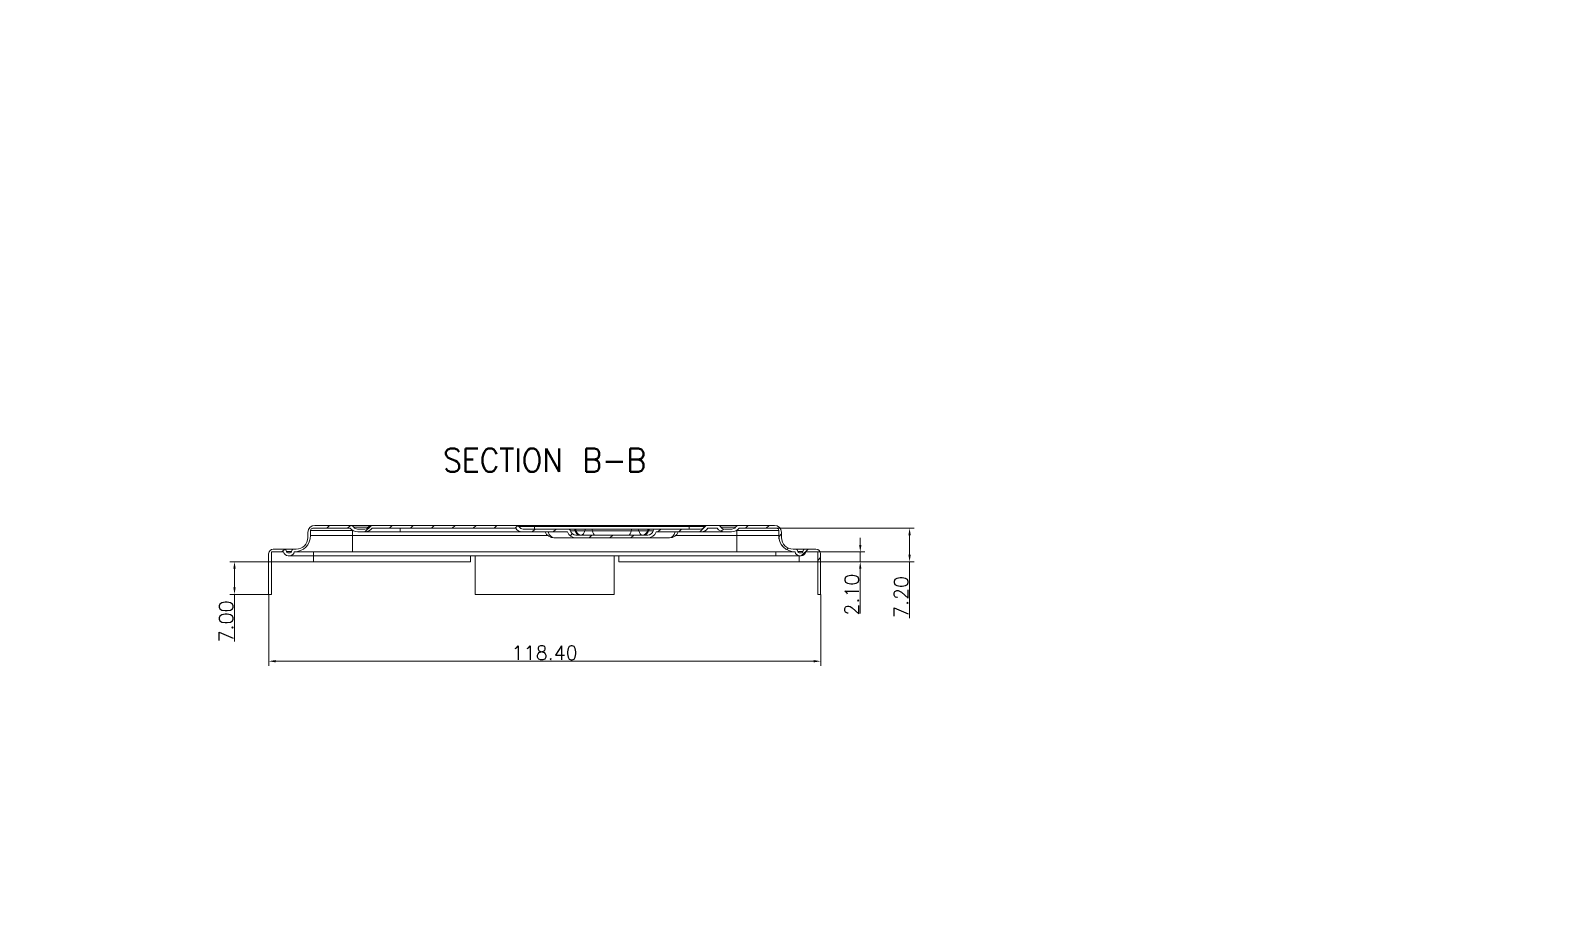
# Model space of a CAD drawing. Header units: millimetres. Extents: x -894 to 2281, y 379 to 1725.
# Drawn here: x 606.8 to 935.4, y 1150.4 to 1340.8 of the extents above; entities that cross this region are included whole.
import ezdxf

# ---------------------------------------------------------------- set-up
doc = ezdxf.new("R2010")
doc.units = ezdxf.units.MM
for name, color, linetype, true_color in [('1', 7, 'Continuous', 0xffffff), ('7', 7, 'Continuous', 0xffffff), ('Top', 7, 'Continuous', 0xffffff)]:
    doc.layers.add(name, color=color, linetype=linetype, true_color=true_color)
doc.layers.add('尺寸线层', color=3, linetype='Continuous')
doc.styles.get("Standard").update_dxf_attribs({"font": 'txt', "bigfont": 'gbcbig.shx'})
doc.styles.add('标准', font='txt.shx')
doc.dimstyles.get("Standard").update_dxf_attribs({"dimtxt": 3, "dimasz": 1.5, "dimexe": 0.5, "dimexo": 0.05, "dimgap": 0.3, "dimtad": 1, "dimtih": 1, "dimtoh": 1, "dimzin": 0, "dimdsep": 46, "dimtxsty": 'Standard', "dimcen": 0.09, "dimadec": 1, "dimazin": 0, "dimtfac": 1, "dimtmove": 0, "dimatfit": 3, "dimfxl": 1, "dimtolj": 1, "dimtzin": 0, "dimlwd": 13, "dimlwe": 13, "dimarcsym": 0})
doc.dimstyles.new('小粟', dxfattribs={"dimtxt": 2.5, "dimasz": 1.5, "dimexe": 1, "dimexo": 0.05, "dimgap": 0.3, "dimtad": 1, "dimzin": 0, "dimdsep": 46, "dimtxsty": 'Standard', "dimcen": 0.09, "dimadec": 1, "dimazin": 0, "dimtfac": 1, "dimtmove": 0, "dimatfit": 3, "dimfxl": 1, "dimtolj": 1, "dimtzin": 0, "dimlwd": 13, "dimlwe": 13, "dimarcsym": 0})
doc.dimstyles.new('小粟 Standard', dxfattribs={"dimtxt": 3, "dimasz": 1.5, "dimexe": 1, "dimexo": 0.05, "dimgap": 0.3, "dimtad": 1, "dimzin": 0, "dimdsep": 46, "dimtxsty": 'Standard', "dimcen": 0.09, "dimadec": 1, "dimazin": 0, "dimtfac": 1, "dimtmove": 0, "dimatfit": 3, "dimfxl": 1, "dimtolj": 1, "dimtzin": 0, "dimlwd": 13, "dimlwe": 13, "dimarcsym": 0})

# ---------------------------------------------------------------- blocks, each defined once
blk = doc.blocks.new('*D44')
at = {"layer": 'Defpoints', "color": 0}
for p in [(775.68, 1229.01), (775.68, 1226.91), (784.77, 1226.91)]:
    blk.add_point(p, dxfattribs=at)
at = {"layer": '尺寸线层', "color": 0, "lineweight": 13}
for p, q in [((775.73, 1229.01), (785.77, 1229.01)), ((784.77, 1230.51), (784.77, 1232.01)), ((784.77, 1229.01), (784.77, 1226.91)), ((775.73, 1226.91), (785.77, 1226.91)), ((784.77, 1225.41), (784.77, 1215.81))]:
    blk.add_line(p, q, dxfattribs=at)
at = {"layer": '尺寸线层', "color": 0}
for points in [[(784.52, 1230.51), (785.02, 1230.51), (784.77, 1229.01)], [(784.52, 1225.41), (785.02, 1225.41), (784.77, 1226.91)]]:
    blk.add_solid(points, dxfattribs=at)
at = {"layer": '尺寸线层', "color": 0, "insert": (782.97, 1219.86), "char_height": 3, "attachment_point": 5, "rotation": 90, "style": '标准'}
blk.add_mtext('\\A1;2.10', dxfattribs=at)
blk = doc.blocks.new('*D45')
at = {"layer": 'Defpoints', "color": 0}
for p in [(766.78, 1234.11), (775.68, 1226.91), (795.35, 1226.91)]:
    blk.add_point(p, dxfattribs=at)
at = {"layer": '尺寸线层', "color": 0, "lineweight": 13}
for p, q in [((766.83, 1234.11), (796.35, 1234.11)), ((795.35, 1232.61), (795.35, 1228.41)), ((775.73, 1226.91), (796.35, 1226.91)), ((795.35, 1226.91), (795.35, 1214.8))]:
    blk.add_line(p, q, dxfattribs=at)
at = {"layer": '尺寸线层', "color": 0}
for points in [[(795.1, 1232.61), (795.6, 1232.61), (795.35, 1234.11)], [(795.1, 1228.41), (795.6, 1228.41), (795.35, 1226.91)]]:
    blk.add_solid(points, dxfattribs=at)
at = {"layer": '尺寸线层', "color": 0, "insert": (793.55, 1219.35), "char_height": 3, "attachment_point": 5, "rotation": 90, "style": '标准'}
blk.add_mtext('\\A1;7.20', dxfattribs=at)
blk = doc.blocks.new('*D56')
at = {"layer": 'Defpoints', "color": 0}
for p in [(657.88, 1219.91), (776.28, 1219.91), (776.28, 1205.58), (1672.55, 1126.37), (1851.75, 1126.37), (1851.75, 1109.51)]:
    blk.add_point(p, dxfattribs=at)
at = {"layer": '尺寸线层', "color": 0, "lineweight": 13}
for p, q in [((657.88, 1219.86), (657.88, 1204.58)), ((776.28, 1219.86), (776.28, 1204.58)), ((659.38, 1205.58), (774.78, 1205.58)), ((1672.55, 1126.32), (1672.55, 1109.01)), ((1851.75, 1126.32), (1851.75, 1109.01)), ((1674.05, 1109.51), (1850.25, 1109.51))]:
    blk.add_line(p, q, dxfattribs=at)
at = {"layer": '尺寸线层', "color": 0}
for points in [[(659.38, 1205.83), (659.38, 1205.33), (657.88, 1205.58)], [(774.78, 1205.83), (774.78, 1205.33), (776.28, 1205.58)], [(1674.05, 1109.76), (1674.05, 1109.26), (1672.55, 1109.51)], [(1850.25, 1109.76), (1850.25, 1109.26), (1851.75, 1109.51)]]:
    blk.add_solid(points, dxfattribs=at)
at = {"layer": '尺寸线层', "color": 0, "insert": (717.08, 1207.38), "char_height": 3, "attachment_point": 5}
blk.add_mtext('\\A1;118.40', dxfattribs=at)
at = {"layer": '尺寸线层', "color": 0, "lineweight": -3, "insert": (1762.15, 1111.31), "char_height": 3, "attachment_point": 5, "style": '标准'}
blk.add_mtext('\\A1;178.20', dxfattribs=at)
blk = doc.blocks.new('*D57')
at = {"layer": 'Defpoints', "color": 0}
for p in [(-396.13, 1420.34), (-406.84, 1284.54), (-396.13, 1284.54), (1659.05, 1138.37), (1865.25, 1138.37), (1865.25, 1089.42)]:
    blk.add_point(p, dxfattribs=at)
at = {"layer": '尺寸线层', "color": 0, "lineweight": 13}
for p, q in [((-396.18, 1420.34), (-407.84, 1420.34)), ((-406.84, 1418.84), (-406.84, 1286.04)), ((-396.18, 1284.54), (-407.84, 1284.54)), ((1659.05, 1138.32), (1659.05, 1088.92)), ((1865.25, 1138.32), (1865.25, 1088.92)), ((1660.55, 1089.42), (1863.75, 1089.42))]:
    blk.add_line(p, q, dxfattribs=at)
at = {"layer": '尺寸线层', "color": 0}
for points in [[(-407.09, 1418.84), (-406.59, 1418.84), (-406.84, 1420.34)], [(-407.09, 1286.04), (-406.59, 1286.04), (-406.84, 1284.54)], [(1660.55, 1089.67), (1660.55, 1089.17), (1659.05, 1089.42)], [(1863.75, 1089.67), (1863.75, 1089.17), (1865.25, 1089.42)]]:
    blk.add_solid(points, dxfattribs=at)
at = {"layer": '尺寸线层', "color": 0, "insert": (-408.64, 1364.24), "char_height": 3, "attachment_point": 5, "rotation": 90}
blk.add_mtext('\\A1;135.80', dxfattribs=at)
at = {"layer": '尺寸线层', "color": 0, "lineweight": -3, "insert": (1762.15, 1091.22), "char_height": 3, "attachment_point": 5, "style": '标准'}
blk.add_mtext('\\A1;206.20', dxfattribs=at)
blk = doc.blocks.new('*D58')
at = {"layer": 'Defpoints', "color": 0}
for p in [(-289.53, 1433.19), (-289.53, 1271.69), (-235.71, 1271.69), (1837.75, 1057.52), (1825.85, 1020.72), (1880.08, 1020.72)]:
    blk.add_point(p, dxfattribs=at)
at = {"layer": '尺寸线层', "color": 0, "lineweight": 13}
for p, q in [((-289.48, 1433.19), (-234.71, 1433.19)), ((-235.71, 1431.69), (-235.71, 1273.19)), ((-289.48, 1271.69), (-234.71, 1271.69)), ((1837.8, 1057.52), (1881.08, 1057.52)), ((1880.08, 1056.02), (1880.08, 1022.22)), ((1825.9, 1020.72), (1881.08, 1020.72))]:
    blk.add_line(p, q, dxfattribs=at)
at = {"layer": '尺寸线层', "color": 0}
for points in [[(-235.96, 1431.69), (-235.46, 1431.69), (-235.71, 1433.19)], [(-235.96, 1273.19), (-235.46, 1273.19), (-235.71, 1271.69)], [(1879.83, 1056.02), (1880.33, 1056.02), (1880.08, 1057.52)], [(1879.83, 1022.22), (1880.33, 1022.22), (1880.08, 1020.72)]]:
    blk.add_solid(points, dxfattribs=at)
at = {"layer": '尺寸线层', "color": 0, "insert": (-237.51, 1352.44), "char_height": 3, "attachment_point": 5, "rotation": 90}
blk.add_mtext('\\A1;161.50', dxfattribs=at)
at = {"layer": '尺寸线层', "color": 0, "lineweight": -3, "insert": (1878.53, 1039.12), "char_height": 2.5, "attachment_point": 5, "rotation": 90, "style": '标准'}
blk.add_mtext('\\A1;36.80', dxfattribs=at)
blk = doc.blocks.new('*D59')
at = {"layer": 'Defpoints', "color": 0}
for p in [(-333.38, 1285.54), (-337.63, 1261.15), (-333.38, 1253.89), (1660.05, 1057.72), (1643.88, 1020.72), (1698.45, 1020.72)]:
    blk.add_point(p, dxfattribs=at)
at = {"layer": '尺寸线层', "color": 0, "lineweight": 13}
for p, q in [((-333.38, 1285.49), (-333.38, 1252.89)), ((-337.63, 1261.1), (-337.63, 1252.89)), ((-337.63, 1253.89), (-349.25, 1253.89)), ((-334.88, 1253.89), (-336.13, 1253.89)), ((1660, 1057.72), (1642.88, 1057.72)), ((1643.88, 1056.22), (1643.88, 1022.22)), ((1698.4, 1020.72), (1642.88, 1020.72))]:
    blk.add_line(p, q, dxfattribs=at)
at = {"layer": '尺寸线层', "color": 0}
for points in [[(-336.13, 1254.14), (-336.13, 1253.64), (-337.63, 1253.89)], [(-334.88, 1254.14), (-334.88, 1253.64), (-333.38, 1253.89)], [(1643.63, 1056.22), (1644.13, 1056.22), (1643.88, 1057.72)], [(1643.63, 1022.22), (1644.13, 1022.22), (1643.88, 1020.72)]]:
    blk.add_solid(points, dxfattribs=at)
at = {"layer": '尺寸线层', "color": 0, "insert": (-344.45, 1255.69), "char_height": 3, "attachment_point": 5}
blk.add_mtext('\\A1;4.25', dxfattribs=at)
at = {"layer": '尺寸线层', "color": 0, "lineweight": -3, "insert": (1642.33, 1039.22), "char_height": 2.5, "attachment_point": 5, "rotation": 90, "style": '标准'}
blk.add_mtext('\\A1;37.00', dxfattribs=at)
blk = doc.blocks.new('*D60')
at = {"layer": 'Defpoints', "color": 0}
for p in [(-332.98, 1276.84), (-337.63, 1262.26), (-332.98, 1241.98), (1932.55, 1240.17), (1908.38, 1121.77), (1932.55, 1121.77)]:
    blk.add_point(p, dxfattribs=at)
at = {"layer": '尺寸线层', "color": 0, "lineweight": 13}
for p, q in [((-332.98, 1276.79), (-332.98, 1240.98)), ((-337.63, 1262.21), (-337.63, 1240.98)), ((-337.63, 1241.98), (-350.3, 1241.98)), ((-334.48, 1241.98), (-336.13, 1241.98)), ((1932.5, 1240.17), (1907.38, 1240.17)), ((1908.38, 1238.67), (1908.38, 1123.27)), ((1932.5, 1121.77), (1907.38, 1121.77))]:
    blk.add_line(p, q, dxfattribs=at)
at = {"layer": '尺寸线层', "color": 0}
for points in [[(-336.13, 1242.23), (-336.13, 1241.73), (-337.63, 1241.98)], [(-334.48, 1242.23), (-334.48, 1241.73), (-332.98, 1241.98)], [(1908.13, 1238.67), (1908.63, 1238.67), (1908.38, 1240.17)], [(1908.13, 1123.27), (1908.63, 1123.27), (1908.38, 1121.77)]]:
    blk.add_solid(points, dxfattribs=at)
at = {"layer": '尺寸线层', "color": 0, "insert": (-345.5, 1243.78), "char_height": 3, "attachment_point": 5}
blk.add_mtext('\\A1;4.65', dxfattribs=at)
at = {"layer": '尺寸线层', "color": 0, "lineweight": -3, "insert": (1906.83, 1180.97), "char_height": 2.5, "attachment_point": 5, "rotation": 90, "style": '标准'}
blk.add_mtext('\\A1;118.40', dxfattribs=at)
blk = doc.blocks.new('*D61')
at = {"layer": 'Defpoints', "color": 0}
for p in [(-300.03, 1457.66), (-300.03, 1449.14), (-337.63, 1442.65), (1938.05, 1240.57), (1963.25, 1121.37), (1973.87, 1121.37)]:
    blk.add_point(p, dxfattribs=at)
at = {"layer": '尺寸线层', "color": 0, "lineweight": 13}
for p, q in [((-337.63, 1442.7), (-337.63, 1458.66)), ((-336.13, 1457.66), (-301.53, 1457.66)), ((-300.03, 1449.19), (-300.03, 1458.66)), ((1938.1, 1240.57), (1974.87, 1240.57)), ((1973.87, 1239.07), (1973.87, 1122.87)), ((1963.3, 1121.37), (1974.87, 1121.37))]:
    blk.add_line(p, q, dxfattribs=at)
at = {"layer": '尺寸线层', "color": 0}
for points in [[(-336.13, 1457.91), (-336.13, 1457.41), (-337.63, 1457.66)], [(-301.53, 1457.91), (-301.53, 1457.41), (-300.03, 1457.66)], [(1973.62, 1239.07), (1974.12, 1239.07), (1973.87, 1240.57)], [(1973.62, 1122.87), (1974.12, 1122.87), (1973.87, 1121.37)]]:
    blk.add_solid(points, dxfattribs=at)
at = {"layer": '尺寸线层', "color": 0, "insert": (-318.83, 1459.46), "char_height": 3, "attachment_point": 5, "style": '标准'}
blk.add_mtext('\\A1;37.60%%P0.15', dxfattribs=at)
at = {"layer": '尺寸线层', "color": 0, "lineweight": -3, "insert": (1972.32, 1180.97), "char_height": 2.5, "attachment_point": 5, "rotation": 90, "style": '标准'}
blk.add_mtext('\\A1;119.20', dxfattribs=at)
blk = doc.blocks.new('*D64')
at = {"layer": 'Defpoints', "color": 0}
for p in [(657.88, 1226.91), (650.55, 1219.91), (657.88, 1219.91)]:
    blk.add_point(p, dxfattribs=at)
at = {"layer": '尺寸线层', "color": 0, "lineweight": 13}
for p, q in [((657.83, 1226.91), (649.55, 1226.91)), ((650.55, 1225.41), (650.55, 1221.41)), ((657.83, 1219.91), (649.55, 1219.91)), ((650.55, 1219.91), (650.55, 1209.81))]:
    blk.add_line(p, q, dxfattribs=at)
at = {"layer": '尺寸线层', "color": 0}
for points in [[(650.3, 1225.41), (650.8, 1225.41), (650.55, 1226.91)], [(650.3, 1221.41), (650.8, 1221.41), (650.55, 1219.91)]]:
    blk.add_solid(points, dxfattribs=at)
at = {"layer": '尺寸线层', "color": 0, "insert": (648.75, 1214.11), "char_height": 3, "attachment_point": 5, "rotation": 90}
blk.add_mtext('\\A1;7.00', dxfattribs=at)

msp = doc.modelspace()

# ---------------------------------------------------------------- hatches: boundary and pattern name
at = {"layer": 'Top', "linetype": 'Continuous', "lineweight": 15}
h = msp.add_hatch(dxfattribs=at)
h.set_pattern_fill('ANSI31', color=4, style=0)
h.set_pattern_definition([(45, (346.144, 878.5014), (-2.245064, 2.245064), [])])
edge = h.paths.add_edge_path()
edge.add_line((712.262, 1233.315), (721.976, 1233.315))
edge.add_arc((723.85, 1234.015), 2, 200.48732, 270)
edge.add_line((723.85, 1232.015), (739.103, 1232.015))
edge.add_arc((739.103, 1234.015), 2, 270, 339.51268)
edge.add_line((740.976, 1233.315), (750.691, 1233.315))
edge.add_arc((750.691, 1234.915), 1.6, 270, 330)
edge.add_line((752.076, 1234.115), (754.076, 1234.115))
edge.add_arc((755.676, 1235.315), 2, 216.8699, 270)
edge.add_line((755.676, 1233.315), (757.176, 1233.315))
edge.add_arc((757.176, 1235.315), 2, 270, 323.1301)
edge.add_line((758.776, 1234.115), (766.776, 1234.115))
edge.add_ellipse((766.776, 1233.615), major_axis=(0, 0.5), ratio=1, start_angle=270, end_angle=360, ccw=False)
edge.add_line((767.276, 1233.615), (767.276, 1232.515))
edge.add_arc((770.776, 1232.515), 3.5, 180, 269.99918)
edge.add_arc((771.756, 1229.215), 1, 191.53696, 270)
edge.add_line((771.756, 1228.215), (772.097, 1228.215))
edge.add_arc((772.097, 1229.215), 1, 270, 348.46304)
edge.add_line((773.076, 1229.015), (775.676, 1229.015))
edge.add_line((775.676, 1229.015), (775.676, 1226.915))
edge.add_line((775.676, 1226.915), (776.276, 1226.915))
edge.add_line((776.276, 1226.915), (776.276, 1228.615))
edge.add_arc((775.276, 1228.615), 1, 0, 90)
edge.add_line((775.276, 1229.615), (772.976, 1229.615))
edge.add_arc((772.976, 1229.115), 0.5, 90, 180)
edge.add_ellipse((772.176, 1229.115), major_axis=(0, 0.3), ratio=1, start_angle=180, end_angle=270, ccw=False)
edge.add_line((772.176, 1228.815), (771.676, 1228.815))
edge.add_ellipse((771.676, 1229.115), major_axis=(0, 0.3), ratio=1, start_angle=90, end_angle=180, ccw=False)
edge.add_arc((770.876, 1229.115), 0.5, 0, 90)
edge.add_line((770.876, 1229.615), (770.376, 1229.615))
edge.add_ellipse((770.376, 1232.115), major_axis=(0, 2.5), ratio=1, start_angle=90, end_angle=180, ccw=False)
edge.add_line((767.876, 1232.115), (767.876, 1233.215))
edge.add_arc((766.376, 1233.215), 1.5, 0, 90)
edge.add_line((766.376, 1234.715), (758.797, 1234.715))
edge.add_arc((758.797, 1233.715), 1, 90, 143.1301)
edge.add_ellipse((757.197, 1234.915), major_axis=(0, 1), ratio=1, start_angle=180, end_angle=233.1301, ccw=False)
edge.add_line((757.197, 1233.915), (755.656, 1233.915))
edge.add_ellipse((755.656, 1234.915), major_axis=(0, 1), ratio=1, start_angle=117.81814, end_angle=180, ccw=False)
edge.add_arc((754.329, 1234.215), 0.5, 27.81814, 90)
edge.add_line((754.329, 1234.715), (751.823, 1234.715))
edge.add_arc((751.823, 1234.215), 0.5, 90, 152.18186)
edge.add_ellipse((750.497, 1234.915), major_axis=(0, 1), ratio=1, start_angle=180, end_angle=242.18186, ccw=False)
edge.add_line((750.497, 1233.915), (740.829, 1233.915))
edge.add_arc((740.829, 1233.415), 0.5, 90, 166.39104)
edge.add_ellipse((739.176, 1233.815), major_axis=(0, 1.2), ratio=1, start_angle=180, end_angle=256.39104, ccw=False)
edge.add_line((739.176, 1232.615), (723.776, 1232.615))
edge.add_ellipse((723.776, 1233.815), major_axis=(0, 1.2), ratio=1, start_angle=103.60896, end_angle=180, ccw=False)
edge.add_arc((722.124, 1233.415), 0.5, 13.60896, 90)
edge.add_line((722.124, 1233.915), (712.456, 1233.915))
edge.add_ellipse((712.456, 1234.915), major_axis=(0, 1), ratio=1, start_angle=117.81814, end_angle=180, ccw=False)
edge.add_arc((711.129, 1234.215), 0.5, 27.81814, 90)
edge.add_line((711.129, 1234.715), (679.823, 1234.715))
edge.add_arc((679.823, 1234.215), 0.5, 90, 152.18186)
edge.add_ellipse((678.497, 1234.915), major_axis=(0, 1), ratio=1, start_angle=180, end_angle=242.18186, ccw=False)
edge.add_line((678.497, 1233.915), (676.956, 1233.915))
edge.add_ellipse((676.956, 1234.915), major_axis=(0, 1), ratio=1, start_angle=126.8699, end_angle=180, ccw=False)
edge.add_arc((675.356, 1233.715), 1, 36.8699, 90)
edge.add_line((675.356, 1234.715), (667.776, 1234.715))
edge.add_arc((667.776, 1233.215), 1.5, 90, 180)
edge.add_line((666.276, 1233.215), (666.276, 1232.115))
edge.add_ellipse((663.776, 1232.115), major_axis=(0, 2.5), ratio=1, start_angle=180, end_angle=270, ccw=False)
edge.add_line((663.776, 1229.615), (663.276, 1229.615))
edge.add_arc((663.276, 1229.115), 0.5, 90, 180)
edge.add_ellipse((662.476, 1229.115), major_axis=(0, 0.3), ratio=1, start_angle=180, end_angle=270, ccw=False)
edge.add_line((662.476, 1228.815), (661.976, 1228.815))
edge.add_ellipse((661.976, 1229.115), major_axis=(0, 0.3), ratio=1, start_angle=90, end_angle=180, ccw=False)
edge.add_arc((661.176, 1229.115), 0.5, 0, 90)
edge.add_line((661.176, 1229.615), (658.876, 1229.615))
edge.add_arc((658.876, 1228.615), 1, 90, 180)
edge.add_line((657.876, 1228.615), (657.876, 1226.915))
edge.add_line((657.876, 1226.915), (658.476, 1226.915))
edge.add_line((658.476, 1226.915), (658.476, 1229.015))
edge.add_line((658.476, 1229.015), (661.076, 1229.015))
edge.add_arc((662.056, 1229.215), 1, 191.53696, 270)
edge.add_line((662.056, 1228.215), (662.397, 1228.215))
edge.add_arc((662.397, 1229.215), 1, 270, 348.46304)
edge.add_arc((663.376, 1232.515), 3.5, 270.00082, 360)
edge.add_line((666.876, 1232.515), (666.876, 1233.615))
edge.add_ellipse((667.376, 1233.615), major_axis=(0, 0.5), ratio=1, start_angle=360, end_angle=450, ccw=False)
edge.add_line((667.376, 1234.115), (675.376, 1234.115))
edge.add_arc((676.976, 1235.315), 2, 216.8699, 270)
edge.add_line((676.976, 1233.315), (678.476, 1233.315))
edge.add_arc((678.476, 1235.315), 2, 270, 323.1301)
edge.add_line((680.076, 1234.115), (710.876, 1234.115))
edge.add_arc((712.262, 1234.915), 1.6, 210, 270)

# ---------------------------------------------------------------- linework, layer by layer
at = {"layer": '1', "color": 7, "linetype": 'Continuous', "lineweight": 20}
for p, q in [((666.276, 1233.215), (666.276, 1232.115)), ((666.876, 1232.515), (666.876, 1233.615)), ((667.376, 1234.115), (675.376, 1234.115)), ((675.356, 1234.715), (667.776, 1234.715)), ((678.497, 1233.915), (676.956, 1233.915)), ((676.976, 1233.315), (678.476, 1233.315)), ((711.129, 1234.715), (679.823, 1234.715)), ((680.076, 1234.115), (710.876, 1234.115)), ((712.262, 1233.315), (721.976, 1233.315)), ((722.124, 1233.915), (712.456, 1233.915)), ((739.176, 1232.615), (723.776, 1232.615)), ((750.497, 1233.915), (740.829, 1233.915)), ((740.976, 1233.315), (750.691, 1233.315)), ((754.329, 1234.715), (751.823, 1234.715)), ((752.076, 1234.115), (754.076, 1234.115)), ((757.197, 1233.915), (755.656, 1233.915)), ((755.676, 1233.315), (757.176, 1233.315)), ((758.776, 1234.115), (766.776, 1234.115)), ((766.376, 1234.715), (758.797, 1234.715)), ((767.276, 1233.615), (767.276, 1232.515)), ((767.876, 1232.115), (767.876, 1233.215)), ((658.476, 1226.915), (658.476, 1229.015)), ((658.476, 1229.015), (661.076, 1229.015)), ((661.176, 1229.615), (658.876, 1229.615)), ((662.476, 1228.815), (661.976, 1228.815)), ((663.776, 1229.615), (663.276, 1229.615)), ((723.85, 1232.015), (739.103, 1232.015)), ((770.876, 1229.615), (770.376, 1229.615)), ((772.176, 1228.815), (771.676, 1228.815)), ((775.276, 1229.615), (772.976, 1229.615)), ((773.076, 1229.015), (775.676, 1229.015)), ((775.676, 1229.015), (775.676, 1226.915)), ((657.876, 1228.615), (657.876, 1226.915)), ((657.876, 1226.915), (658.476, 1226.915)), ((662.056, 1228.215), (662.397, 1228.215)), ((771.756, 1228.215), (772.097, 1228.215)), ((775.676, 1226.915), (776.276, 1226.915)), ((776.276, 1226.915), (776.276, 1228.615))]:
    msp.add_line(p, q, dxfattribs=at)
for centre, radius, start, end in [((663.376, 1232.515), 3.5, 270.00082, 0), ((667.776, 1233.215), 1.5, 90, 180), ((675.356, 1233.715), 1, 36.8699, 90), ((676.976, 1235.315), 2, 216.8699, 270), ((678.476, 1235.315), 2, 270, 323.1301), ((679.823, 1234.215), 0.5, 90, 152.18186), ((712.262, 1234.915), 1.6, 210, 270), ((711.129, 1234.215), 0.5, 27.81814, 90), ((723.85, 1234.015), 2, 200.48732, 270), ((722.124, 1233.415), 0.5, 13.60896, 90), ((739.103, 1234.015), 2, 270, 339.51268), ((740.829, 1233.415), 0.5, 90, 166.39104), ((750.691, 1234.915), 1.6, 270, 330), ((751.823, 1234.215), 0.5, 90, 152.18186), ((755.676, 1235.315), 2, 216.8699, 270), ((754.329, 1234.215), 0.5, 27.81814, 90), ((757.176, 1235.315), 2, 270, 323.1301), ((758.797, 1233.715), 1, 90, 143.1301), ((766.376, 1233.215), 1.5, 0, 90), ((770.776, 1232.515), 3.5, 180, 269.99918), ((658.876, 1228.615), 1, 90, 180), ((662.056, 1229.215), 1, 191.53696, 270), ((661.176, 1229.115), 0.5, 0, 90), ((662.397, 1229.215), 1, 270, 348.46304), ((663.276, 1229.115), 0.5, 90, 180), ((771.756, 1229.215), 1, 191.53696, 270), ((770.876, 1229.115), 0.5, 0, 90), ((772.097, 1229.215), 1, 270, 348.46304), ((772.976, 1229.115), 0.5, 90, 180), ((775.276, 1228.615), 1, 0, 90)]:
    msp.add_arc(centre, radius, start, end, dxfattribs=at)
at = {"layer": '1', "color": 7, "linetype": 'Continuous', "lineweight": 20, "extrusion": (0, 0, -1)}
for centre, radius, start, end in [((-663.776, 1232.115), 2.5, 180, 270), ((-667.376, 1233.615), 0.5, 0, 90), ((-676.956, 1234.915), 1, 270, 323.1301), ((-678.497, 1234.915), 1, 207.81814, 270), ((-712.456, 1234.915), 1, 270, 332.18186), ((-723.776, 1233.815), 1.2, 270, 346.39104), ((-739.176, 1233.815), 1.2, 193.60896, 270), ((-750.497, 1234.915), 1, 207.81814, 270), ((-755.656, 1234.915), 1, 270, 332.18186), ((-757.197, 1234.915), 1, 216.8699, 270), ((-766.776, 1233.615), 0.5, 90, 180), ((-770.376, 1232.115), 2.5, 270, 0), ((-661.976, 1229.115), 0.3, 270, 0), ((-662.476, 1229.115), 0.3, 180, 270), ((-771.676, 1229.115), 0.3, 270, 0), ((-772.176, 1229.115), 0.3, 180, 270)]:
    msp.add_arc(centre, radius, start, end, dxfattribs=at)
at = {"layer": '7', "color": 7, "linetype": 'Continuous', "lineweight": 20}
for p, q in [((666.276, 1233.215), (666.276, 1232.115)), ((666.876, 1233.615), (666.876, 1232.515)), ((667.376, 1234.115), (675.376, 1234.115)), ((667.776, 1234.715), (675.356, 1234.715)), ((675.356, 1234.715), (679.823, 1234.715)), ((676.956, 1233.915), (678.497, 1233.915)), ((676.976, 1233.315), (678.476, 1233.315)), ((678.476, 1233.315), (686.076, 1233.315)), ((679.823, 1234.715), (711.129, 1234.715)), ((680.076, 1234.115), (710.876, 1234.115)), ((712.263, 1233.315), (686.076, 1233.315)), ((711.129, 1234.715), (714.876, 1234.715)), ((712.262, 1233.315), (721.976, 1233.315)), ((712.456, 1233.915), (722.124, 1233.915)), ((714.876, 1234.715), (748.076, 1234.715)), ((723.202, 1233.915), (722.124, 1233.915)), ((723.311, 1233.915), (723.202, 1233.915)), ((723.311, 1233.915), (726.006, 1233.915)), ((723.776, 1232.615), (739.176, 1232.615)), ((726.006, 1233.915), (727.118, 1233.915)), ((727.118, 1233.915), (735.835, 1233.915)), ((735.835, 1233.915), (736.946, 1233.915)), ((736.946, 1233.915), (739.642, 1233.915)), ((739.751, 1233.915), (739.642, 1233.915)), ((739.751, 1233.915), (740.829, 1233.915)), ((740.829, 1233.915), (750.497, 1233.915)), ((740.976, 1233.315), (750.691, 1233.315)), ((748.076, 1234.715), (751.823, 1234.715)), ((750.691, 1233.315), (755.676, 1233.315)), ((751.823, 1234.715), (754.329, 1234.715)), ((752.076, 1234.115), (754.076, 1234.115)), ((754.33, 1234.715), (758.797, 1234.715)), ((755.656, 1233.915), (757.197, 1233.915)), ((755.676, 1233.315), (757.176, 1233.315)), ((758.776, 1234.115), (766.776, 1234.115)), ((758.797, 1234.715), (766.376, 1234.715)), ((767.276, 1232.515), (767.276, 1233.615)), ((767.876, 1232.115), (767.876, 1233.215)), ((661.076, 1229.015), (658.476, 1229.015)), ((658.476, 1226.915), (658.476, 1229.015)), ((658.876, 1229.615), (661.176, 1229.615)), ((661.176, 1229.615), (663.276, 1229.615)), ((662.476, 1228.815), (661.976, 1228.815)), ((663.776, 1229.615), (663.276, 1229.615)), ((675.876, 1229.015), (663.376, 1229.015)), ((758.276, 1229.015), (675.876, 1229.015)), ((719.079, 1232.015), (719.189, 1232.015)), ((723.654, 1232.015), (719.189, 1232.015)), ((723.85, 1232.015), (723.654, 1232.015)), ((723.85, 1232.015), (739.103, 1232.015)), ((739.299, 1232.015), (739.103, 1232.015)), ((743.763, 1232.015), (739.299, 1232.015)), ((743.874, 1232.015), (743.763, 1232.015)), ((770.776, 1229.015), (758.276, 1229.015)), ((770.876, 1229.615), (770.376, 1229.615)), ((770.876, 1229.615), (772.976, 1229.615)), ((772.176, 1228.815), (771.676, 1228.815)), ((772.976, 1229.615), (775.276, 1229.615)), ((775.676, 1229.015), (773.076, 1229.015)), ((775.676, 1229.015), (775.676, 1226.915)), ((657.876, 1228.615), (657.876, 1226.915)), ((657.876, 1226.915), (658.476, 1226.915)), ((657.876, 1226.915), (657.876, 1219.915)), ((658.476, 1219.915), (658.476, 1226.915)), ((667.476, 1226.915), (658.476, 1226.915)), ((662.397, 1228.215), (662.056, 1228.215)), ((662.397, 1228.215), (667.476, 1228.215)), ((667.476, 1228.215), (766.676, 1228.215)), ((667.476, 1226.915), (701.176, 1226.915)), ((701.176, 1228.215), (701.176, 1226.915)), ((702.176, 1228.215), (702.176, 1219.915)), ((731.976, 1219.915), (731.976, 1228.215)), ((732.976, 1226.915), (732.976, 1228.215)), ((732.976, 1226.915), (771.676, 1226.915)), ((766.676, 1228.215), (771.756, 1228.215)), ((775.676, 1226.915), (771.676, 1226.915)), ((772.097, 1228.215), (771.756, 1228.215)), ((775.676, 1226.915), (776.276, 1226.915)), ((775.676, 1226.915), (775.676, 1219.915)), ((776.276, 1226.915), (776.276, 1228.615)), ((776.276, 1226.915), (776.276, 1219.915)), ((657.876, 1219.915), (658.476, 1219.915)), ((702.176, 1219.915), (731.976, 1219.915)), ((776.276, 1219.915), (775.676, 1219.915))]:
    msp.add_line(p, q, dxfattribs=at)
at = {"layer": '7', "color": 155, "linetype": 'Continuous', "lineweight": 15}
for p, q in [((675.876, 1233.615), (666.876, 1233.615)), ((666.876, 1232.515), (675.876, 1232.515)), ((675.876, 1233.615), (675.876, 1233.644)), ((675.924, 1233.615), (675.876, 1233.615)), ((675.876, 1232.515), (675.876, 1233.615)), ((675.876, 1229.015), (675.876, 1232.515)), ((675.876, 1232.515), (717.756, 1232.515)), ((679.297, 1234.315), (676.156, 1234.315)), ((686.076, 1233.315), (686.076, 1234.115)), ((714.876, 1234.448), (711.572, 1234.448)), ((714.876, 1234.715), (714.876, 1234.448)), ((748.076, 1234.448), (714.876, 1234.448)), ((714.876, 1234.448), (714.876, 1233.915)), ((723.632, 1233.532), (722.61, 1233.532)), ((723.632, 1233.532), (723.797, 1233.532)), ((725.663, 1233.532), (723.797, 1233.532)), ((727.345, 1233.532), (725.663, 1233.532)), ((735.608, 1233.532), (727.345, 1233.532)), ((737.29, 1233.532), (735.608, 1233.532)), ((739.156, 1233.532), (737.29, 1233.532)), ((739.156, 1233.532), (739.321, 1233.532)), ((739.321, 1233.532), (740.343, 1233.532)), ((745.195, 1232.515), (758.276, 1232.515)), ((748.076, 1234.715), (748.076, 1234.448)), ((751.381, 1234.448), (748.076, 1234.448)), ((748.076, 1234.448), (748.076, 1233.915)), ((757.997, 1234.315), (754.856, 1234.315)), ((758.276, 1233.615), (758.229, 1233.615)), ((758.276, 1233.615), (758.276, 1233.644)), ((767.276, 1233.615), (758.276, 1233.615)), ((758.276, 1233.615), (758.276, 1232.515)), ((758.276, 1229.015), (758.276, 1232.515)), ((758.276, 1232.515), (767.276, 1232.515)), ((661.676, 1229.115), (662.776, 1229.115)), ((667.476, 1228.215), (667.476, 1229.015)), ((766.676, 1228.215), (766.676, 1229.015)), ((771.376, 1229.115), (772.476, 1229.115)), ((667.476, 1226.915), (667.476, 1228.215)), ((771.676, 1228.215), (771.676, 1226.915))]:
    msp.add_line(p, q, dxfattribs=at)
at = {"layer": '7', "color": 7, "linetype": 'Continuous', "lineweight": 20}
for centre, radius, start, end in [((663.376, 1232.515), 3.5, 270.00082, 0), ((663.776, 1232.115), 2.5, 270, 0), ((667.776, 1233.215), 1.5, 90, 180), ((667.376, 1233.615), 0.5, 90, 180), ((675.356, 1233.715), 1, 36.8699, 90), ((676.976, 1235.315), 2, 216.8699, 270), ((676.956, 1234.915), 1, 216.8699, 270), ((678.476, 1235.315), 2, 270, 323.1301), ((678.497, 1234.915), 1, 270, 332.18186), ((679.823, 1234.215), 0.5, 90, 152.18186), ((712.262, 1234.915), 1.6, 210, 270), ((711.129, 1234.215), 0.5, 27.81814, 90), ((712.456, 1234.915), 1, 207.81814, 270), ((719.079, 1234.015), 2, 200.48732, 270), ((723.85, 1234.015), 2, 200.48732, 270), ((722.124, 1233.415), 0.5, 13.60896, 90), ((723.776, 1233.815), 1.2, 193.60896, 270), ((723.311, 1233.415), 0.5, 13.60896, 90), ((739.103, 1234.015), 2, 270, 339.51268), ((739.642, 1233.415), 0.5, 90, 166.39104), ((739.176, 1233.815), 1.2, 270, 346.39104), ((740.829, 1233.415), 0.5, 90, 166.39104), ((743.874, 1234.015), 2, 270, 339.51268), ((750.497, 1234.915), 1, 270, 332.18186), ((750.691, 1234.915), 1.6, 270, 330), ((751.823, 1234.215), 0.5, 90, 152.18186), ((755.676, 1235.315), 2, 216.8699, 270), ((754.329, 1234.215), 0.5, 27.81814, 90), ((755.656, 1234.915), 1, 207.81814, 270), ((757.176, 1235.315), 2, 270, 323.1301), ((757.197, 1234.915), 1, 270, 323.1301), ((758.797, 1233.715), 1, 90, 143.1301), ((766.376, 1233.215), 1.5, 0, 90), ((766.776, 1233.615), 0.5, 0, 90), ((770.776, 1232.515), 3.5, 180, 269.99918), ((770.376, 1232.115), 2.5, 180, 270), ((658.876, 1228.615), 1, 90, 180), ((662.056, 1229.215), 1, 191.53696, 270), ((661.176, 1229.115), 0.5, 0, 90), ((661.976, 1229.115), 0.3, 180, 270), ((662.397, 1229.215), 1, 270, 348.46304), ((662.476, 1229.115), 0.3, 270, 0), ((663.276, 1229.115), 0.5, 90, 180), ((771.756, 1229.215), 1, 191.53696, 270), ((770.876, 1229.115), 0.5, 0, 90), ((771.676, 1229.115), 0.3, 180, 270), ((772.097, 1229.215), 1, 270, 348.46304), ((772.176, 1229.115), 0.3, 270, 0), ((772.976, 1229.115), 0.5, 90, 180), ((775.276, 1228.615), 1, 0, 90)]:
    msp.add_arc(centre, radius, start, end, dxfattribs=at)
at = {"layer": '7', "color": 7, "linetype": 'Continuous', "lineweight": 20, "extrusion": (0, 0, -1)}
for centre, start, end in [((-724.963, 1233.815), 270, 346.39104), ((-737.99, 1233.815), 193.60896, 270)]:
    msp.add_arc(centre, 1.2, start, end, dxfattribs=at)
at = {"layer": '7', "color": 155, "linetype": 'Continuous', "lineweight": 15}
for centre, major_axis, ratio, start_param, end_param in [((719.189, 1234.015), (0, 2), 0.7071068, 1.9283674, 3.1415927), ((723.654, 1234.015), (0, 2), 0.7071068, 2.8008277, 3.1415927), ((723.202, 1233.415), (0, -0.5), 0.8847803, 1.8083175, 3.1415927), ((724.664, 1233.815), (0, 1.2), 0.8847803, 1.8083175, 3.1415927), ((724.838, 1233.815), (0, -1.2), 0.7071068, 0.0611218, 1.3332752), ((726.006, 1233.415), (0, -0.5), 0.7071068, 3.1415927, 4.4748678), ((727.118, 1233.415), (0, 0.5), 0.4660083, 4.9499102, 6.2831853), ((727.888, 1233.815), (0, -1.2), 0.4660083, 4.9499102, 6.2831853), ((735.065, 1233.815), (0, -1.2), 0.4660083, 0, 1.3332752), ((735.835, 1233.415), (0, 0.5), 0.4660083, 0, 1.3332752), ((736.946, 1233.415), (0, 0.5), 0.7071068, 4.9499102, 6.2831853), ((738.115, 1233.815), (0, -1.2), 0.7071068, 4.9499102, 6.2220635), ((738.289, 1233.815), (0, -1.2), 0.8847803, 0, 1.3332752), ((739.299, 1234.015), (0, -2), 0.7071068, 0, 0.3407649), ((739.751, 1233.415), (0, 0.5), 0.8847803, 0, 1.3332752), ((743.763, 1234.015), (0, -2), 0.7071068, 0, 1.2132252), ((770.776, 1232.515), (0, 3.5), 0.999996, 1.5707963, 2.3301537)]:
    msp.add_ellipse(centre, major_axis=major_axis, ratio=ratio, start_param=start_param, end_param=end_param, dxfattribs=at)

# ---------------------------------------------------------------- texts
at = {"layer": 'Top', "color": 6, "linetype": 'Continuous', "lineweight": -3, "insert": (717.076, 1246.194), "char_height": 5, "attachment_point": 8, "line_spacing_factor": 0.903614, "style": '标准'}
msp.add_mtext('\\W0.9371;SECTION \\H5.00;B-B\\H5.00;', dxfattribs=at)

# ---------------------------------------------------------------- dimensions: what is measured, and where the dimension line sits
at = {"layer": '尺寸线层', "lineweight": -3}
for base, p1, p2, picture, middle in [((1973.869, 1121.374), (1938.049, 1240.574), (1963.249, 1121.374), '*D61', (1973.869, 1180.974)), ((1880.084, 1020.719), (1837.748, 1057.519), (1825.848, 1020.719), '*D58', (1880.084, 1039.119)), ((1643.881, 1020.719), (1660.048, 1057.719), (1698.448, 1020.719), '*D59', (1643.881, 1039.219)), ((1908.38, 1121.774), (1932.549, 1240.174), (1932.549, 1121.774), '*D60', (1908.38, 1180.974))]:
    dim = msp.add_linear_dim(base=base, p1=p1, p2=p2, angle=90, dimstyle='小粟', override={"dimtxsty": '标准'}, dxfattribs=at)
    dim.commit()
    dim.dimension.update_dxf_attribs({"geometry": picture, "text_midpoint": middle, "dimtype": 160})
at = {"layer": '尺寸线层'}
dim = msp.add_linear_dim(base=(-300.031, 1457.656), p1=(-337.631, 1442.651), p2=(-300.031, 1449.144), text='<>%%P0.15', dimstyle='小粟 Standard', override={"dimtxsty": '标准'}, dxfattribs=at)
dim.commit()
dim.dimension.update_dxf_attribs({"geometry": '*D61', "text_midpoint": (-318.831, 1457.656), "dimtype": 160})
for base, p1, p2, picture, middle in [((-235.713, 1271.694), (-289.531, 1433.194), (-289.531, 1271.694), '*D58', (-235.713, 1352.444)), ((-406.843, 1284.544), (-396.126, 1420.344), (-396.126, 1284.544), '*D57', (-406.843, 1364.241))]:
    dim = msp.add_linear_dim(base=base, p1=p1, p2=p2, angle=90, dimstyle='小粟 Standard', dxfattribs=at)
    dim.commit()
    dim.dimension.update_dxf_attribs({"geometry": picture, "text_midpoint": middle, "dimtype": 160})
at = {"layer": '尺寸线层', "lineweight": -3}
dim = msp.add_linear_dim(base=(1865.248, 1089.416), p1=(1659.048, 1138.374), p2=(1865.248, 1138.374), dimstyle='Standard', override={"dimtxsty": '标准'}, dxfattribs=at)
dim.commit()
dim.dimension.update_dxf_attribs({"geometry": '*D57', "text_midpoint": (1762.148, 1091.216)})
at = {"layer": '尺寸线层'}
for base, p1, p2, picture, middle in [((-333.381, 1253.894), (-337.631, 1261.148), (-333.381, 1285.544), '*D59', (-344.446, 1253.894)), ((-332.981, 1241.98), (-337.631, 1262.257), (-332.981, 1276.844), '*D60', (-345.501, 1241.98)), ((776.276, 1205.579), (657.876, 1219.915), (776.276, 1219.915), '*D56', (717.076, 1205.579))]:
    dim = msp.add_linear_dim(base=base, p1=p1, p2=p2, dimstyle='小粟 Standard', dxfattribs=at)
    dim.commit()
    dim.dimension.update_dxf_attribs({"geometry": picture, "text_midpoint": middle, "dimtype": 160})
for base, p1, picture, middle in [((795.346, 1226.915), (766.776, 1234.115), '*D45', (795.346, 1219.351)), ((784.77, 1226.915), (775.676, 1229.015), '*D44', (784.77, 1219.865))]:
    dim = msp.add_linear_dim(base=base, p1=p1, p2=(775.676, 1226.915), angle=90, dimstyle='小粟 Standard', override={"dimtxsty": '标准'}, dxfattribs=at)
    dim.commit()
    dim.dimension.update_dxf_attribs({"geometry": picture, "text_midpoint": middle, "dimtype": 160})
dim = msp.add_linear_dim(base=(650.551, 1219.915), p1=(657.876, 1226.915), p2=(657.876, 1219.915), angle=90, dimstyle='小粟 Standard', dxfattribs=at)
dim.commit()
dim.dimension.update_dxf_attribs({"geometry": '*D64', "text_midpoint": (648.751, 1214.115)})
at = {"layer": '尺寸线层', "lineweight": -3}
dim = msp.add_linear_dim(base=(1851.748, 1109.508), p1=(1672.548, 1126.374), p2=(1851.748, 1126.374), text='178.20', dimstyle='Standard', override={"dimtxsty": '标准'}, dxfattribs=at)
dim.commit()
dim.dimension.update_dxf_attribs({"geometry": '*D56', "text_midpoint": (1762.148, 1111.308)})

doc.saveas('drawing.dxf')
